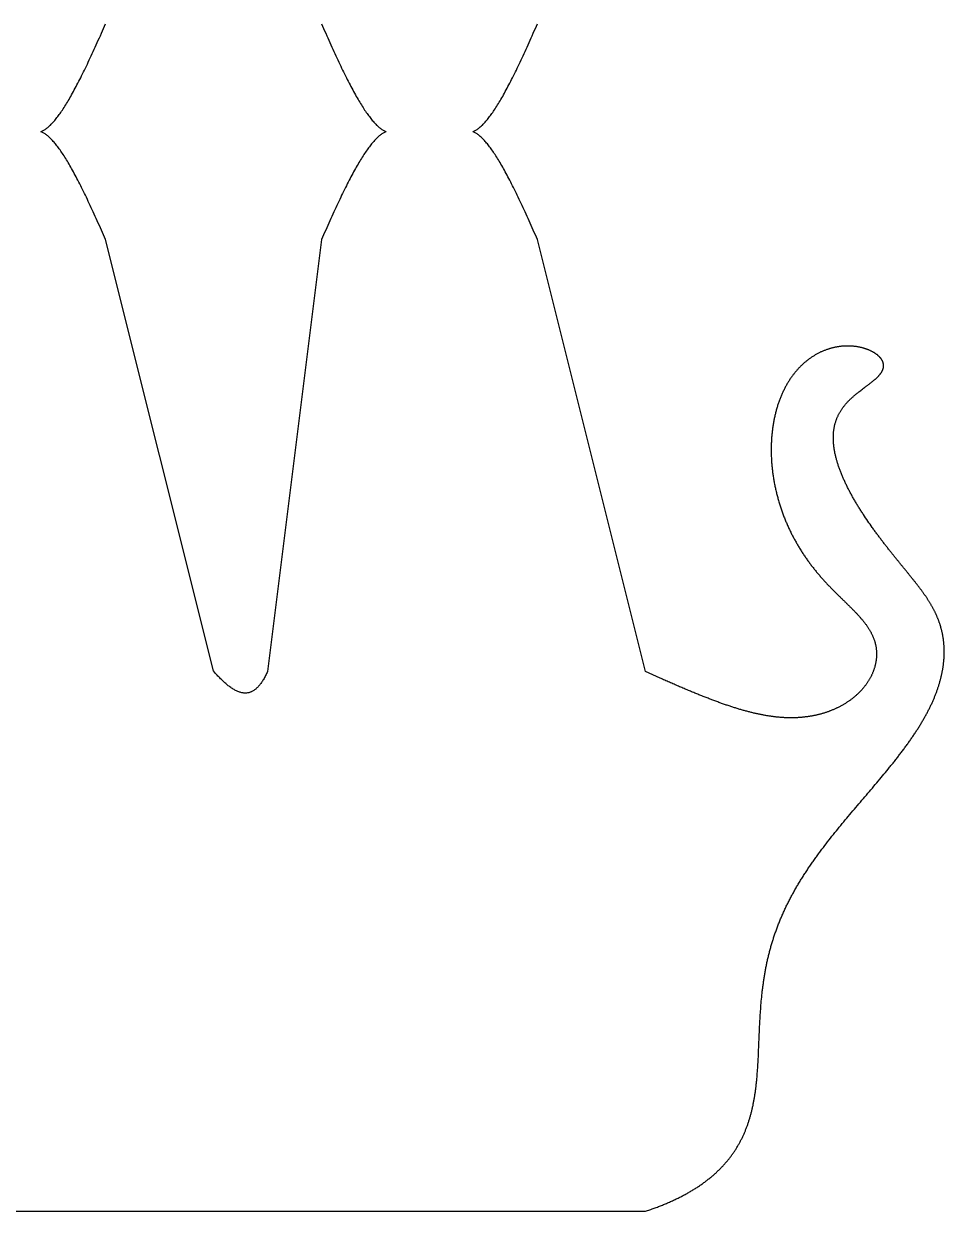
# Model space of a CAD drawing. Header units: millimetres. Extents: x 140 to 310, y 65 to 235.
# Drawn here: x 267.6 to 310.2, y 135.2 to 190.2 of the extents above; entities that cross this region are included whole.
import ezdxf

# ---------------------------------------------------------------- set-up
doc = ezdxf.new("R2010")
doc.units = ezdxf.units.MM
doc.header["$MEASUREMENT"] = 0
doc.layers.get('0').update_dxf_attribs({"lineweight": 0})

msp = doc.modelspace()

# ---------------------------------------------------------------- linework, layer by layer
at = {"color": 18, "lineweight": 25, "true_color": 0x000000}
for p, q in [((276.39, 160.239), (271.396, 180.215)), ((281.396, 180.215), (278.896, 160.215)), ((296.396, 160.215), (291.396, 180.215)), ((246.396, 135.215), (296.396, 135.215))]:
    msp.add_line(p, q, dxfattribs=at)
for points in [[(268.396, 185.215), (268.424, 185.226), (268.452, 185.239), (268.481, 185.252), (268.51, 185.268), (268.539, 185.284), (268.568, 185.302), (268.598, 185.321), (268.628, 185.342), (268.658, 185.364), (268.689, 185.387), (268.719, 185.412), (268.75, 185.438), (268.782, 185.466), (268.813, 185.495), (268.845, 185.525), (268.878, 185.557), (268.91, 185.591), (268.943, 185.626), (268.976, 185.662), (269.01, 185.7), (269.043, 185.739), (269.078, 185.78), (269.112, 185.823), (269.147, 185.867), (269.182, 185.912), (269.217, 185.96), (269.253, 186.008), (269.289, 186.059), (269.325, 186.11), (269.362, 186.164), (269.398, 186.219), (269.436, 186.275), (269.473, 186.333), (269.511, 186.393), (269.549, 186.454), (269.588, 186.517), (269.627, 186.581), (269.666, 186.647), (269.705, 186.714), (269.745, 186.783), (269.785, 186.853), (269.825, 186.925), (269.866, 186.998), (269.907, 187.073), (269.948, 187.149), (269.99, 187.226), (270.031, 187.305), (270.073, 187.385), (270.116, 187.466), (270.158, 187.549), (270.201, 187.633), (270.244, 187.718), (270.288, 187.804), (270.331, 187.892), (270.375, 187.981), (270.419, 188.071), (270.463, 188.162), (270.508, 188.255), (270.553, 188.348), (270.598, 188.443), (270.643, 188.539), (270.688, 188.636), (270.734, 188.734), (270.78, 188.833), (270.826, 188.933), (270.873, 189.034), (270.919, 189.137), (270.966, 189.24), (271.013, 189.344), (271.06, 189.45), (271.108, 189.556), (271.155, 189.663), (271.203, 189.772), (271.251, 189.881), (271.299, 189.992), (271.348, 190.103), (271.396, 190.215)], [(281.396, 190.215), (281.445, 190.103), (281.493, 189.992), (281.541, 189.881), (281.589, 189.772), (281.637, 189.663), (281.685, 189.556), (281.732, 189.45), (281.779, 189.344), (281.826, 189.24), (281.873, 189.137), (281.92, 189.034), (281.966, 188.933), (282.012, 188.833), (282.058, 188.734), (282.104, 188.636), (282.149, 188.539), (282.195, 188.443), (282.24, 188.348), (282.284, 188.255), (282.329, 188.162), (282.373, 188.071), (282.417, 187.981), (282.461, 187.892), (282.505, 187.804), (282.548, 187.718), (282.591, 187.633), (282.634, 187.549), (282.677, 187.466), (282.719, 187.385), (282.761, 187.305), (282.803, 187.226), (282.844, 187.149), (282.885, 187.073), (282.926, 186.998), (282.967, 186.925), (283.007, 186.853), (283.047, 186.783), (283.087, 186.714), (283.127, 186.647), (283.166, 186.581), (283.205, 186.517), (283.243, 186.454), (283.281, 186.393), (283.319, 186.333), (283.357, 186.275), (283.394, 186.219), (283.431, 186.164), (283.468, 186.11), (283.504, 186.059), (283.54, 186.008), (283.575, 185.96), (283.611, 185.912), (283.646, 185.867), (283.68, 185.823), (283.715, 185.78), (283.749, 185.739), (283.783, 185.7), (283.816, 185.662), (283.849, 185.626), (283.882, 185.591), (283.915, 185.557), (283.947, 185.525), (283.979, 185.495), (284.011, 185.466), (284.042, 185.438), (284.073, 185.412), (284.104, 185.387), (284.134, 185.364), (284.165, 185.342), (284.195, 185.321), (284.224, 185.302), (284.254, 185.284), (284.283, 185.268), (284.311, 185.252), (284.34, 185.239), (284.368, 185.226), (284.396, 185.215)], [(288.396, 185.215), (288.424, 185.226), (288.452, 185.239), (288.481, 185.252), (288.51, 185.268), (288.539, 185.284), (288.568, 185.302), (288.598, 185.321), (288.628, 185.342), (288.658, 185.364), (288.689, 185.387), (288.719, 185.412), (288.75, 185.438), (288.782, 185.466), (288.813, 185.495), (288.845, 185.525), (288.878, 185.557), (288.91, 185.591), (288.943, 185.626), (288.976, 185.662), (289.01, 185.7), (289.043, 185.739), (289.078, 185.78), (289.112, 185.823), (289.147, 185.867), (289.182, 185.912), (289.217, 185.96), (289.253, 186.008), (289.289, 186.059), (289.325, 186.11), (289.362, 186.164), (289.398, 186.219), (289.436, 186.275), (289.473, 186.333), (289.511, 186.393), (289.549, 186.454), (289.588, 186.517), (289.627, 186.581), (289.666, 186.647), (289.705, 186.714), (289.745, 186.783), (289.785, 186.853), (289.825, 186.925), (289.866, 186.998), (289.907, 187.073), (289.948, 187.149), (289.99, 187.226), (290.031, 187.305), (290.073, 187.385), (290.116, 187.466), (290.158, 187.549), (290.201, 187.633), (290.244, 187.718), (290.288, 187.804), (290.331, 187.892), (290.375, 187.981), (290.419, 188.071), (290.463, 188.162), (290.508, 188.255), (290.553, 188.348), (290.598, 188.443), (290.643, 188.539), (290.688, 188.636), (290.734, 188.734), (290.78, 188.833), (290.826, 188.933), (290.873, 189.034), (290.919, 189.137), (290.966, 189.24), (291.013, 189.344), (291.06, 189.45), (291.108, 189.556), (291.155, 189.663), (291.203, 189.772), (291.251, 189.881), (291.299, 189.992), (291.348, 190.103), (291.396, 190.215)], [(271.396, 180.215), (271.348, 180.328), (271.299, 180.439), (271.251, 180.55), (271.203, 180.659), (271.155, 180.767), (271.108, 180.875), (271.06, 180.981), (271.013, 181.086), (270.966, 181.191), (270.919, 181.294), (270.873, 181.396), (270.826, 181.498), (270.78, 181.598), (270.734, 181.697), (270.688, 181.795), (270.643, 181.892), (270.598, 181.988), (270.553, 182.083), (270.508, 182.176), (270.463, 182.269), (270.419, 182.36), (270.375, 182.45), (270.331, 182.539), (270.288, 182.627), (270.244, 182.713), (270.201, 182.798), (270.158, 182.882), (270.116, 182.965), (270.073, 183.046), (270.031, 183.126), (269.99, 183.205), (269.948, 183.282), (269.907, 183.358), (269.866, 183.433), (269.825, 183.506), (269.785, 183.577), (269.745, 183.648), (269.705, 183.716), (269.666, 183.784), (269.627, 183.85), (269.588, 183.914), (269.549, 183.977), (269.511, 184.038), (269.473, 184.097), (269.436, 184.155), (269.398, 184.212), (269.362, 184.267), (269.325, 184.32), (269.289, 184.372), (269.253, 184.422), (269.217, 184.471), (269.182, 184.518), (269.147, 184.564), (269.112, 184.608), (269.078, 184.65), (269.043, 184.691), (269.01, 184.731), (268.976, 184.769), (268.943, 184.805), (268.91, 184.84), (268.878, 184.874), (268.845, 184.905), (268.813, 184.936), (268.782, 184.965), (268.75, 184.993), (268.719, 185.019), (268.689, 185.044), (268.658, 185.067), (268.628, 185.089), (268.598, 185.11), (268.568, 185.129), (268.539, 185.147), (268.51, 185.163), (268.481, 185.178), (268.452, 185.192), (268.424, 185.204), (268.396, 185.215)], [(284.396, 185.215), (284.368, 185.204), (284.34, 185.192), (284.311, 185.178), (284.283, 185.163), (284.254, 185.147), (284.224, 185.129), (284.195, 185.11), (284.165, 185.089), (284.134, 185.067), (284.104, 185.044), (284.073, 185.019), (284.042, 184.993), (284.011, 184.965), (283.979, 184.936), (283.947, 184.905), (283.915, 184.874), (283.882, 184.84), (283.849, 184.805), (283.816, 184.769), (283.783, 184.731), (283.749, 184.691), (283.715, 184.65), (283.68, 184.608), (283.646, 184.564), (283.611, 184.518), (283.575, 184.471), (283.54, 184.422), (283.504, 184.372), (283.468, 184.32), (283.431, 184.267), (283.394, 184.212), (283.357, 184.155), (283.319, 184.097), (283.281, 184.038), (283.243, 183.977), (283.205, 183.914), (283.166, 183.85), (283.127, 183.784), (283.087, 183.716), (283.047, 183.648), (283.007, 183.577), (282.967, 183.506), (282.926, 183.433), (282.885, 183.358), (282.844, 183.282), (282.803, 183.205), (282.761, 183.126), (282.719, 183.046), (282.677, 182.965), (282.634, 182.882), (282.591, 182.798), (282.548, 182.713), (282.505, 182.627), (282.461, 182.539), (282.417, 182.45), (282.373, 182.36), (282.329, 182.269), (282.284, 182.176), (282.24, 182.083), (282.195, 181.988), (282.149, 181.892), (282.104, 181.795), (282.058, 181.697), (282.012, 181.598), (281.966, 181.498), (281.92, 181.396), (281.873, 181.294), (281.826, 181.191), (281.779, 181.086), (281.732, 180.981), (281.685, 180.875), (281.637, 180.767), (281.589, 180.659), (281.541, 180.55), (281.493, 180.439), (281.445, 180.328), (281.396, 180.215)], [(291.396, 180.215), (291.348, 180.328), (291.299, 180.439), (291.251, 180.55), (291.203, 180.659), (291.155, 180.767), (291.108, 180.875), (291.06, 180.981), (291.013, 181.086), (290.966, 181.191), (290.919, 181.294), (290.873, 181.396), (290.826, 181.498), (290.78, 181.598), (290.734, 181.697), (290.688, 181.795), (290.643, 181.892), (290.598, 181.988), (290.553, 182.083), (290.508, 182.176), (290.463, 182.269), (290.419, 182.36), (290.375, 182.45), (290.331, 182.539), (290.288, 182.627), (290.244, 182.713), (290.201, 182.798), (290.158, 182.882), (290.116, 182.965), (290.073, 183.046), (290.031, 183.126), (289.99, 183.205), (289.948, 183.282), (289.907, 183.358), (289.866, 183.433), (289.825, 183.506), (289.785, 183.577), (289.745, 183.648), (289.705, 183.716), (289.666, 183.784), (289.627, 183.85), (289.588, 183.914), (289.549, 183.977), (289.511, 184.038), (289.473, 184.097), (289.436, 184.155), (289.398, 184.212), (289.362, 184.267), (289.325, 184.32), (289.289, 184.372), (289.253, 184.422), (289.217, 184.471), (289.182, 184.518), (289.147, 184.564), (289.112, 184.608), (289.078, 184.65), (289.043, 184.691), (289.01, 184.731), (288.976, 184.769), (288.943, 184.805), (288.91, 184.84), (288.878, 184.874), (288.845, 184.905), (288.813, 184.936), (288.782, 184.965), (288.75, 184.993), (288.719, 185.019), (288.689, 185.044), (288.658, 185.067), (288.628, 185.089), (288.598, 185.11), (288.568, 185.129), (288.539, 185.147), (288.51, 185.163), (288.481, 185.178), (288.452, 185.192), (288.424, 185.204), (288.396, 185.215)], [(296.396, 135.215), (296.448, 135.232), (296.499, 135.25), (296.55, 135.267), (296.601, 135.284), (296.651, 135.302), (296.701, 135.32), (296.751, 135.337), (296.801, 135.355), (296.85, 135.373), (296.899, 135.392), (296.948, 135.41), (296.996, 135.428), (297.045, 135.447), (297.092, 135.466), (297.14, 135.485), (297.188, 135.504), (297.235, 135.523), (297.281, 135.542), (297.328, 135.561), (297.374, 135.581), (297.42, 135.601), (297.466, 135.62), (297.512, 135.64), (297.557, 135.66), (297.602, 135.68), (297.646, 135.701), (297.691, 135.721), (297.735, 135.742), (297.779, 135.762), (297.822, 135.783), (297.865, 135.804), (297.908, 135.825), (297.951, 135.846), (297.993, 135.867), (298.036, 135.889), (298.077, 135.91), (298.119, 135.932), (298.16, 135.954), (298.201, 135.976), (298.242, 135.998), (298.283, 136.02), (298.323, 136.042), (298.363, 136.065), (298.403, 136.088), (298.442, 136.11), (298.481, 136.133), (298.52, 136.156), (298.559, 136.179), (298.597, 136.202), (298.635, 136.226), (298.673, 136.249), (298.71, 136.273), (298.748, 136.297), (298.784, 136.32), (298.821, 136.344), (298.858, 136.369), (298.894, 136.393), (298.93, 136.417), (298.965, 136.442), (299, 136.466), (299.036, 136.491), (299.07, 136.516), (299.105, 136.541), (299.139, 136.566), (299.173, 136.592), (299.207, 136.617), (299.24, 136.642), (299.273, 136.668), (299.306, 136.694), (299.339, 136.72), (299.371, 136.746), (299.403, 136.772), (299.435, 136.798), (299.467, 136.825), (299.498, 136.851), (299.529, 136.878), (299.56, 136.905), (299.59, 136.932), (299.62, 136.959), (299.65, 136.986), (299.68, 137.013), (299.709, 137.041), (299.738, 137.068), (299.767, 137.096), (299.796, 137.124), (299.824, 137.152), (299.852, 137.18), (299.88, 137.208), (299.908, 137.236), (299.935, 137.265), (299.962, 137.293), (299.989, 137.322), (300.015, 137.351), (300.042, 137.38), (300.068, 137.409), (300.093, 137.438), (300.119, 137.467), (300.144, 137.497), (300.169, 137.526), (300.194, 137.556), (300.218, 137.586), (300.242, 137.616), (300.266, 137.646), (300.29, 137.676), (300.313, 137.706), (300.336, 137.737), (300.359, 137.767), (300.382, 137.798), (300.404, 137.829), (300.427, 137.86), (300.449, 137.891), (300.47, 137.922), (300.492, 137.953), (300.513, 137.984), (300.534, 138.016), (300.554, 138.048), (300.575, 138.079), (300.595, 138.111), (300.615, 138.143), (300.635, 138.175), (300.654, 138.208), (300.673, 138.24), (300.692, 138.272), (300.711, 138.305), (300.73, 138.338), (300.748, 138.371), (300.766, 138.404), (300.784, 138.437), (300.801, 138.47), (300.819, 138.503), (300.836, 138.537), (300.853, 138.57), (300.869, 138.604), (300.886, 138.638), (300.902, 138.671), (300.918, 138.705), (300.934, 138.74), (300.949, 138.774), (300.964, 138.808), (300.979, 138.843), (300.994, 138.877), (301.009, 138.912), (301.023, 138.947), (301.037, 138.982), (301.051, 139.017), (301.065, 139.052), (301.079, 139.087), (301.092, 139.123), (301.105, 139.158), (301.118, 139.194), (301.131, 139.229), (301.143, 139.265), (301.155, 139.301), (301.168, 139.337), (301.179, 139.373), (301.191, 139.41), (301.203, 139.446), (301.214, 139.482), (301.225, 139.519), (301.236, 139.556), (301.246, 139.593), (301.257, 139.629), (301.267, 139.667), (301.277, 139.704), (301.287, 139.741), (301.297, 139.778), (301.307, 139.816), (301.316, 139.853), (301.325, 139.891), (301.334, 139.929), (301.343, 139.966), (301.352, 140.004), (301.36, 140.042), (301.368, 140.081), (301.377, 140.119), (301.384, 140.157), (301.392, 140.196), (301.4, 140.234), (301.407, 140.273), (301.415, 140.312), (301.422, 140.351), (301.429, 140.39), (301.436, 140.429), (301.442, 140.468), (301.449, 140.507), (301.455, 140.546), (301.462, 140.586), (301.468, 140.625), (301.474, 140.665), (301.479, 140.705), (301.485, 140.745), (301.491, 140.784), (301.496, 140.824), (301.501, 140.865), (301.507, 140.905), (301.512, 140.945), (301.516, 140.985), (301.521, 141.026), (301.526, 141.066), (301.53, 141.107), (301.535, 141.148), (301.539, 141.188), (301.543, 141.229), (301.547, 141.27), (301.551, 141.311), (301.555, 141.352), (301.563, 141.435), (301.57, 141.518), (301.577, 141.601), (301.583, 141.685), (301.589, 141.768), (301.595, 141.852), (301.6, 141.937), (301.605, 142.022), (301.61, 142.107), (301.615, 142.192), (301.619, 142.277), (301.624, 142.363), (301.628, 142.449), (301.632, 142.536), (301.636, 142.622), (301.639, 142.709), (301.643, 142.796), (301.647, 142.884), (301.65, 142.971), (301.654, 143.059), (301.657, 143.147), (301.661, 143.235), (301.665, 143.324), (301.668, 143.412), (301.672, 143.501), (301.676, 143.59), (301.68, 143.68), (301.684, 143.769), (301.689, 143.859), (301.693, 143.948), (301.698, 144.038), (301.703, 144.128), (301.708, 144.219), (301.714, 144.309), (301.72, 144.4), (301.726, 144.49), (301.732, 144.581), (301.739, 144.672), (301.746, 144.763), (301.754, 144.854), (301.762, 144.945), (301.771, 145.037), (301.779, 145.128), (301.789, 145.22), (301.799, 145.311), (301.809, 145.403), (301.814, 145.449), (301.82, 145.494), (301.825, 145.54), (301.831, 145.586), (301.837, 145.632), (301.843, 145.678), (301.849, 145.724), (301.856, 145.77), (301.862, 145.816), (301.869, 145.862), (301.876, 145.908), (301.883, 145.954), (301.89, 146), (301.897, 146.046), (301.904, 146.092), (301.912, 146.138), (301.92, 146.184), (301.927, 146.23), (301.935, 146.276), (301.944, 146.322), (301.952, 146.368), (301.961, 146.414), (301.969, 146.46), (301.978, 146.506), (301.987, 146.552), (301.997, 146.598), (302.006, 146.644), (302.016, 146.69), (302.025, 146.737), (302.035, 146.783), (302.046, 146.829), (302.056, 146.875), (302.067, 146.921), (302.077, 146.967), (302.088, 147.013), (302.099, 147.059), (302.111, 147.105), (302.122, 147.151), (302.134, 147.197), (302.146, 147.243), (302.158, 147.289), (302.17, 147.335), (302.183, 147.381), (302.195, 147.427), (302.208, 147.473), (302.221, 147.519), (302.235, 147.564), (302.248, 147.61), (302.262, 147.656), (302.276, 147.702), (302.29, 147.748), (302.304, 147.794), (302.319, 147.84), (302.333, 147.885), (302.348, 147.931), (302.364, 147.977), (302.379, 148.023), (302.395, 148.069), (302.41, 148.114), (302.427, 148.16), (302.443, 148.206), (302.459, 148.251), (302.476, 148.297), (302.493, 148.343), (302.51, 148.388), (302.527, 148.434), (302.545, 148.479), (302.563, 148.525), (302.581, 148.57), (302.599, 148.616), (302.617, 148.661), (302.636, 148.707), (302.655, 148.752), (302.674, 148.798), (302.693, 148.843), (302.713, 148.888), (302.732, 148.934), (302.752, 148.979), (302.772, 149.024), (302.793, 149.069), (302.813, 149.115), (302.834, 149.16), (302.855, 149.205), (302.876, 149.25), (302.898, 149.295), (302.92, 149.34), (302.941, 149.385), (302.964, 149.43), (302.986, 149.475), (303.008, 149.52), (303.031, 149.565), (303.054, 149.61), (303.077, 149.655), (303.101, 149.7), (303.124, 149.745), (303.148, 149.789), (303.172, 149.834), (303.196, 149.879), (303.221, 149.923), (303.245, 149.968), (303.27, 150.013), (303.295, 150.057), (303.32, 150.102), (303.345, 150.146), (303.371, 150.191), (303.397, 150.235), (303.423, 150.28), (303.449, 150.324), (303.475, 150.368), (303.502, 150.413), (303.529, 150.457), (303.556, 150.501), (303.583, 150.545), (303.61, 150.589), (303.638, 150.633), (303.665, 150.678), (303.693, 150.722), (303.721, 150.766), (303.749, 150.81), (303.778, 150.854), (303.806, 150.897), (303.835, 150.941), (303.864, 150.985), (303.893, 151.029), (303.922, 151.073), (303.951, 151.116), (303.981, 151.16), (304.011, 151.204), (304.041, 151.247), (304.071, 151.291), (304.101, 151.335), (304.131, 151.378), (304.162, 151.422), (304.192, 151.465), (304.223, 151.508), (304.254, 151.552), (304.285, 151.595), (304.316, 151.638), (304.347, 151.682), (304.379, 151.725), (304.41, 151.768), (304.442, 151.811), (304.474, 151.854), (304.506, 151.897), (304.57, 151.983), (304.635, 152.069), (304.7, 152.155), (304.766, 152.24), (304.832, 152.326), (304.899, 152.411), (304.966, 152.496), (305.033, 152.581), (305.1, 152.666), (305.168, 152.751), (305.236, 152.835), (305.305, 152.919), (305.374, 153.004), (305.442, 153.088), (305.512, 153.172), (305.581, 153.255), (305.65, 153.339), (305.72, 153.422), (305.79, 153.506), (305.86, 153.589), (305.93, 153.672), (306, 153.755), (306.07, 153.837), (306.14, 153.92), (306.21, 154.002), (306.28, 154.085), (306.35, 154.167), (306.42, 154.249), (306.489, 154.331), (306.559, 154.412), (306.628, 154.494), (306.698, 154.575), (306.767, 154.656), (306.836, 154.737), (306.905, 154.818), (306.973, 154.899), (307.041, 154.98), (307.109, 155.06), (307.177, 155.14), (307.244, 155.221), (307.311, 155.301), (307.377, 155.38), (307.443, 155.46), (307.509, 155.54), (307.574, 155.619), (307.638, 155.698), (307.671, 155.738), (307.703, 155.777), (307.735, 155.817), (307.766, 155.856), (307.798, 155.896), (307.83, 155.935), (307.861, 155.974), (307.892, 156.014), (307.923, 156.053), (307.954, 156.092), (307.985, 156.131), (308.016, 156.17), (308.046, 156.209), (308.077, 156.249), (308.107, 156.288), (308.137, 156.326), (308.167, 156.365), (308.196, 156.404), (308.226, 156.443), (308.255, 156.482), (308.285, 156.521), (308.314, 156.559), (308.343, 156.598), (308.371, 156.637), (308.4, 156.675), (308.428, 156.714), (308.456, 156.752), (308.484, 156.791), (308.512, 156.829), (308.54, 156.867), (308.567, 156.906), (308.594, 156.944), (308.622, 156.982), (308.648, 157.02), (308.675, 157.059), (308.702, 157.097), (308.728, 157.135), (308.754, 157.173), (308.78, 157.211), (308.805, 157.249), (308.831, 157.286), (308.856, 157.324), (308.881, 157.362), (308.906, 157.4), (308.931, 157.437), (308.955, 157.475), (308.979, 157.513), (309.003, 157.55), (309.027, 157.588), (309.051, 157.625), (309.074, 157.662), (309.097, 157.7), (309.12, 157.737), (309.143, 157.774), (309.165, 157.811), (309.187, 157.848), (309.209, 157.885), (309.231, 157.922), (309.252, 157.959), (309.274, 157.996), (309.295, 158.033), (309.316, 158.07), (309.336, 158.107), (309.357, 158.143), (309.377, 158.18), (309.397, 158.216), (309.416, 158.253), (309.436, 158.289), (309.455, 158.326), (309.474, 158.362), (309.493, 158.398), (309.511, 158.434), (309.529, 158.47), (309.548, 158.507), (309.565, 158.543), (309.583, 158.578), (309.6, 158.614), (309.617, 158.65), (309.634, 158.686), (309.651, 158.722), (309.667, 158.757), (309.683, 158.793), (309.699, 158.828), (309.714, 158.864), (309.73, 158.899), (309.745, 158.934), (309.76, 158.969), (309.775, 159.004), (309.789, 159.04), (309.803, 159.075), (309.817, 159.109), (309.831, 159.144), (309.844, 159.179), (309.857, 159.214), (309.87, 159.248), (309.883, 159.283), (309.896, 159.317), (309.908, 159.352), (309.92, 159.386), (309.932, 159.42), (309.943, 159.454), (309.954, 159.488), (309.965, 159.522), (309.976, 159.556), (309.987, 159.59), (309.997, 159.624), (310.007, 159.657), (310.017, 159.691), (310.027, 159.724), (310.036, 159.758), (310.046, 159.791), (310.054, 159.824), (310.063, 159.857), (310.072, 159.891), (310.08, 159.923), (310.088, 159.956), (310.096, 159.989), (310.103, 160.022), (310.111, 160.054), (310.118, 160.087), (310.125, 160.119), (310.132, 160.152), (310.138, 160.184), (310.144, 160.216), (310.15, 160.248), (310.156, 160.28), (310.162, 160.312), (310.167, 160.344), (310.172, 160.375), (310.177, 160.407), (310.182, 160.438), (310.186, 160.47), (310.191, 160.501), (310.195, 160.532), (310.198, 160.563), (310.202, 160.594), (310.206, 160.625), (310.209, 160.656), (310.212, 160.686), (310.215, 160.717), (310.217, 160.747), (310.22, 160.778), (310.222, 160.808), (310.224, 160.838), (310.226, 160.868), (310.227, 160.898), (310.229, 160.928), (310.23, 160.958), (310.231, 160.988), (310.232, 161.017), (310.232, 161.047), (310.233, 161.076), (310.233, 161.105), (310.233, 161.134), (310.233, 161.163), (310.232, 161.192), (310.232, 161.221), (310.231, 161.25), (310.23, 161.279), (310.229, 161.307), (310.228, 161.336), (310.226, 161.364), (310.225, 161.392), (310.223, 161.42), (310.221, 161.448), (310.219, 161.476), (310.216, 161.504), (310.214, 161.532), (310.211, 161.559), (310.208, 161.587), (310.205, 161.614), (310.202, 161.641), (310.198, 161.669), (310.195, 161.696), (310.191, 161.723), (310.187, 161.75), (310.183, 161.776), (310.179, 161.803), (310.174, 161.83), (310.17, 161.856), (310.165, 161.883), (310.16, 161.909), (310.155, 161.935), (310.15, 161.961), (310.145, 161.987), (310.139, 162.013), (310.133, 162.039), (310.127, 162.065), (310.121, 162.091), (310.115, 162.116), (310.109, 162.142), (310.102, 162.167), (310.096, 162.192), (310.089, 162.218), (310.082, 162.243), (310.075, 162.268), (310.068, 162.293), (310.06, 162.318), (310.053, 162.342), (310.045, 162.367), (310.037, 162.392), (310.029, 162.416), (310.021, 162.441), (310.013, 162.465), (310.004, 162.49), (309.996, 162.514), (309.987, 162.538), (309.978, 162.562), (309.969, 162.586), (309.96, 162.61), (309.951, 162.634), (309.942, 162.658), (309.932, 162.682), (309.922, 162.705), (309.912, 162.729), (309.902, 162.753), (309.892, 162.776), (309.882, 162.8), (309.872, 162.823), (309.861, 162.847), (309.85, 162.87), (309.839, 162.893), (309.829, 162.917), (309.817, 162.94), (309.806, 162.963), (309.795, 162.986), (309.783, 163.009), (309.772, 163.032), (309.76, 163.055), (309.748, 163.078), (309.736, 163.101), (309.724, 163.124), (309.711, 163.147), (309.699, 163.17), (309.686, 163.193), (309.673, 163.216), (309.66, 163.239), (309.647, 163.262), (309.634, 163.284), (309.621, 163.307), (309.607, 163.33), (309.594, 163.353), (309.58, 163.376), (309.566, 163.399), (309.552, 163.421), (309.538, 163.444), (309.524, 163.467), (309.509, 163.49), (309.495, 163.513), (309.48, 163.535), (309.465, 163.558), (309.45, 163.581), (309.435, 163.604), (309.42, 163.627), (309.405, 163.65), (309.389, 163.673), (309.373, 163.696), (309.358, 163.719), (309.342, 163.742), (309.326, 163.765), (309.309, 163.788), (309.293, 163.812), (309.277, 163.835), (309.26, 163.858), (309.243, 163.882), (309.226, 163.905), (309.209, 163.928), (309.192, 163.952), (309.175, 163.975), (309.157, 163.999), (309.14, 164.023), (309.122, 164.046), (309.104, 164.07), (309.086, 164.094), (309.068, 164.118), (309.05, 164.142), (309.031, 164.166), (309.013, 164.19), (308.994, 164.215), (308.975, 164.239), (308.956, 164.264), (308.937, 164.288), (308.918, 164.313), (308.899, 164.337), (308.879, 164.362), (308.86, 164.387), (308.84, 164.412), (308.82, 164.437), (308.8, 164.462), (308.78, 164.488), (308.76, 164.513), (308.739, 164.539), (308.719, 164.564), (308.698, 164.59), (308.677, 164.616), (308.657, 164.642), (308.636, 164.668), (308.614, 164.694), (308.593, 164.72), (308.572, 164.747), (308.55, 164.773), (308.529, 164.8), (308.507, 164.827), (308.485, 164.854), (308.463, 164.881), (308.441, 164.908), (308.418, 164.935), (308.396, 164.963), (308.374, 164.99), (308.351, 165.018), (308.328, 165.046), (308.305, 165.074), (308.283, 165.102), (308.259, 165.13), (308.236, 165.159), (308.213, 165.187), (308.19, 165.216), (308.166, 165.245), (308.143, 165.274), (308.119, 165.303), (308.095, 165.333), (308.071, 165.362), (308.047, 165.392), (308.023, 165.422), (307.999, 165.451), (307.975, 165.482), (307.95, 165.512), (307.926, 165.542), (307.901, 165.573), (307.877, 165.603), (307.852, 165.634), (307.827, 165.665), (307.802, 165.696), (307.777, 165.728), (307.752, 165.759), (307.727, 165.791), (307.702, 165.823), (307.677, 165.855), (307.651, 165.887), (307.626, 165.919), (307.601, 165.952), (307.575, 165.984), (307.55, 166.017), (307.524, 166.05), (307.498, 166.083), (307.473, 166.116), (307.447, 166.149), (307.421, 166.183), (307.395, 166.217), (307.369, 166.251), (307.343, 166.284), (307.317, 166.319), (307.291, 166.353), (307.265, 166.387), (307.239, 166.422), (307.213, 166.457), (307.187, 166.492), (307.161, 166.527), (307.135, 166.562), (307.109, 166.597), (307.083, 166.632), (307.057, 166.668), (307.031, 166.704), (307.005, 166.74), (306.979, 166.776), (306.953, 166.812), (306.927, 166.848), (306.9, 166.884), (306.849, 166.958), (306.797, 167.031), (306.745, 167.105), (306.694, 167.18), (306.642, 167.255), (306.592, 167.33), (306.541, 167.406), (306.491, 167.483), (306.466, 167.521), (306.441, 167.559), (306.416, 167.598), (306.391, 167.636), (306.366, 167.675), (306.342, 167.713), (306.318, 167.752), (306.293, 167.791), (306.269, 167.83), (306.245, 167.869), (306.221, 167.908), (306.198, 167.947), (306.174, 167.986), (306.151, 168.025), (306.127, 168.065), (306.104, 168.104), (306.081, 168.143), (306.058, 168.183), (306.036, 168.222), (306.013, 168.261), (305.991, 168.301), (305.969, 168.341), (305.947, 168.38), (305.925, 168.42), (305.904, 168.459), (305.882, 168.499), (305.861, 168.539), (305.84, 168.578), (305.819, 168.618), (305.799, 168.658), (305.779, 168.697), (305.759, 168.737), (305.739, 168.777), (305.719, 168.816), (305.7, 168.856), (305.681, 168.896), (305.662, 168.935), (305.643, 168.975), (305.625, 169.014), (305.607, 169.054), (305.589, 169.093), (305.571, 169.133), (305.554, 169.172), (305.537, 169.212), (305.52, 169.251), (305.503, 169.29), (305.487, 169.33), (305.471, 169.369), (305.455, 169.408), (305.44, 169.447), (305.425, 169.486), (305.41, 169.525), (305.396, 169.564), (305.382, 169.603), (305.368, 169.642), (305.354, 169.68), (305.341, 169.719), (305.328, 169.757), (305.315, 169.796), (305.303, 169.834), (305.291, 169.872), (305.28, 169.911), (305.268, 169.949), (305.257, 169.987), (305.247, 170.024), (305.237, 170.062), (305.227, 170.1), (305.217, 170.137), (305.208, 170.175), (305.199, 170.212), (305.19, 170.249), (305.182, 170.286), (305.174, 170.323), (305.167, 170.359), (305.16, 170.396), (305.153, 170.433), (305.147, 170.469), (305.141, 170.505), (305.135, 170.541), (305.13, 170.577), (305.125, 170.613), (305.121, 170.648), (305.117, 170.684), (305.113, 170.719), (305.11, 170.754), (305.107, 170.789), (305.104, 170.824), (305.102, 170.858), (305.1, 170.893), (305.099, 170.927), (305.098, 170.961), (305.097, 170.995), (305.097, 171.029), (305.097, 171.062), (305.097, 171.096), (305.098, 171.129), (305.099, 171.162), (305.101, 171.195), (305.103, 171.227), (305.105, 171.26), (305.108, 171.292), (305.111, 171.324), (305.115, 171.356), (305.119, 171.387), (305.123, 171.419), (305.128, 171.45), (305.133, 171.481), (305.139, 171.512), (305.145, 171.542), (305.151, 171.573), (305.158, 171.603), (305.165, 171.633), (305.172, 171.663), (305.18, 171.692), (305.188, 171.722), (305.196, 171.751), (305.205, 171.78), (305.215, 171.809), (305.224, 171.837), (305.234, 171.865), (305.244, 171.893), (305.255, 171.921), (305.266, 171.949), (305.278, 171.976), (305.289, 172.004), (305.301, 172.031), (305.314, 172.057), (305.327, 172.084), (305.34, 172.11), (305.353, 172.136), (305.367, 172.162), (305.381, 172.188), (305.395, 172.214), (305.41, 172.239), (305.425, 172.264), (305.44, 172.289), (305.456, 172.313), (305.472, 172.338), (305.488, 172.362), (305.504, 172.386), (305.521, 172.41), (305.538, 172.434), (305.555, 172.457), (305.573, 172.48), (305.59, 172.503), (305.608, 172.526), (305.627, 172.549), (305.645, 172.571), (305.664, 172.593), (305.683, 172.615), (305.702, 172.637), (305.721, 172.659), (305.741, 172.68), (305.76, 172.702), (305.78, 172.723), (305.8, 172.744), (305.821, 172.764), (305.841, 172.785), (305.862, 172.805), (305.883, 172.825), (305.903, 172.845), (305.925, 172.865), (305.946, 172.885), (305.967, 172.905), (305.988, 172.924), (306.01, 172.943), (306.032, 172.962), (306.053, 172.981), (306.075, 173), (306.097, 173.019), (306.119, 173.037), (306.141, 173.055), (306.163, 173.073), (306.185, 173.092), (306.207, 173.109), (306.23, 173.127), (306.274, 173.162), (306.318, 173.197), (306.363, 173.231), (306.407, 173.265), (306.451, 173.298), (306.495, 173.331), (306.539, 173.364), (306.56, 173.38), (306.582, 173.396), (306.603, 173.412), (306.624, 173.428), (306.646, 173.444), (306.667, 173.459), (306.687, 173.475), (306.708, 173.49), (306.729, 173.506), (306.749, 173.521), (306.769, 173.537), (306.79, 173.552), (306.809, 173.567), (306.829, 173.583), (306.849, 173.598), (306.868, 173.613), (306.887, 173.628), (306.906, 173.643), (306.924, 173.658), (306.943, 173.673), (306.961, 173.688), (306.979, 173.702), (306.996, 173.717), (307.013, 173.732), (307.03, 173.747), (307.047, 173.761), (307.064, 173.776), (307.08, 173.791), (307.096, 173.805), (307.111, 173.82), (307.127, 173.835), (307.141, 173.849), (307.156, 173.864), (307.17, 173.878), (307.184, 173.893), (307.198, 173.907), (307.211, 173.922), (307.224, 173.936), (307.236, 173.951), (307.249, 173.965), (307.26, 173.98), (307.272, 173.994), (307.283, 174.009), (307.293, 174.023), (307.304, 174.038), (307.313, 174.052), (307.323, 174.067), (307.332, 174.081), (307.341, 174.095), (307.349, 174.11), (307.357, 174.124), (307.364, 174.139), (307.371, 174.153), (307.378, 174.168), (307.384, 174.182), (307.389, 174.197), (307.395, 174.211), (307.4, 174.226), (307.404, 174.24), (307.408, 174.255), (307.412, 174.269), (307.415, 174.284), (307.417, 174.298), (307.419, 174.312), (307.421, 174.327), (307.423, 174.341), (307.423, 174.356), (307.424, 174.37), (307.424, 174.385), (307.423, 174.399), (307.422, 174.413), (307.421, 174.428), (307.419, 174.442), (307.417, 174.456), (307.414, 174.471), (307.411, 174.485), (307.408, 174.499), (307.404, 174.513), (307.399, 174.528), (307.394, 174.542), (307.389, 174.556), (307.383, 174.57), (307.377, 174.584), (307.37, 174.598), (307.363, 174.612), (307.356, 174.626), (307.348, 174.64), (307.339, 174.653), (307.33, 174.667), (307.321, 174.681), (307.312, 174.694), (307.302, 174.708), (307.291, 174.721), (307.28, 174.735), (307.269, 174.748), (307.257, 174.761), (307.245, 174.775), (307.233, 174.788), (307.22, 174.801), (307.207, 174.814), (307.193, 174.826), (307.179, 174.839), (307.164, 174.852), (307.15, 174.864), (307.135, 174.877), (307.119, 174.889), (307.103, 174.901), (307.087, 174.913), (307.07, 174.925), (307.053, 174.937), (307.036, 174.948), (307.018, 174.96), (307, 174.971), (306.982, 174.982), (306.963, 174.994), (306.944, 175.005), (306.925, 175.015), (306.905, 175.026), (306.886, 175.036), (306.865, 175.047), (306.845, 175.057), (306.824, 175.067), (306.803, 175.077), (306.781, 175.086), (306.76, 175.096), (306.738, 175.105), (306.716, 175.114), (306.693, 175.123), (306.67, 175.132), (306.647, 175.14), (306.624, 175.148), (306.6, 175.157), (306.577, 175.164), (306.553, 175.172), (306.528, 175.18), (306.504, 175.187), (306.479, 175.194), (306.454, 175.201), (306.429, 175.207), (306.404, 175.213), (306.378, 175.22), (306.353, 175.225), (306.327, 175.231), (306.3, 175.236), (306.274, 175.242), (306.248, 175.246), (306.221, 175.251), (306.194, 175.255), (306.167, 175.26), (306.14, 175.263), (306.112, 175.267), (306.085, 175.27), (306.057, 175.273), (306.03, 175.276), (306.002, 175.279), (305.974, 175.281), (305.945, 175.283), (305.917, 175.285), (305.889, 175.286), (305.86, 175.287), (305.831, 175.288), (305.803, 175.288), (305.774, 175.289), (305.745, 175.289), (305.716, 175.288), (305.687, 175.288), (305.657, 175.287), (305.628, 175.285), (305.599, 175.284), (305.569, 175.282), (305.54, 175.28), (305.51, 175.277), (305.48, 175.275), (305.451, 175.272), (305.421, 175.268), (305.391, 175.264), (305.361, 175.26), (305.331, 175.256), (305.301, 175.251), (305.271, 175.246), (305.241, 175.241), (305.211, 175.235), (305.181, 175.229), (305.151, 175.223), (305.121, 175.216), (305.091, 175.209), (305.061, 175.202), (305.031, 175.194), (305.001, 175.186), (304.971, 175.178), (304.941, 175.169), (304.911, 175.16), (304.881, 175.151), (304.851, 175.141), (304.821, 175.131), (304.791, 175.121), (304.761, 175.11), (304.731, 175.099), (304.701, 175.088), (304.672, 175.076), (304.642, 175.064), (304.612, 175.052), (304.583, 175.039), (304.553, 175.026), (304.524, 175.013), (304.494, 174.999), (304.465, 174.985), (304.436, 174.97), (304.406, 174.956), (304.377, 174.94), (304.348, 174.925), (304.319, 174.909), (304.29, 174.893), (304.262, 174.876), (304.233, 174.859), (304.204, 174.842), (304.176, 174.825), (304.147, 174.807), (304.119, 174.788), (304.091, 174.77), (304.063, 174.751), (304.035, 174.731), (304.007, 174.712), (303.98, 174.692), (303.952, 174.671), (303.925, 174.651), (303.897, 174.63), (303.87, 174.608), (303.843, 174.587), (303.816, 174.564), (303.79, 174.542), (303.763, 174.519), (303.737, 174.496), (303.71, 174.473), (303.684, 174.449), (303.658, 174.425), (303.633, 174.4), (303.607, 174.375), (303.582, 174.35), (303.556, 174.325), (303.531, 174.299), (303.506, 174.273), (303.481, 174.246), (303.457, 174.22), (303.432, 174.192), (303.408, 174.165), (303.384, 174.137), (303.36, 174.109), (303.337, 174.081), (303.313, 174.052), (303.29, 174.023), (303.267, 173.993), (303.244, 173.964), (303.222, 173.934), (303.199, 173.903), (303.177, 173.873), (303.155, 173.842), (303.133, 173.81), (303.111, 173.779), (303.09, 173.747), (303.069, 173.714), (303.048, 173.682), (303.027, 173.649), (303.007, 173.616), (302.986, 173.582), (302.966, 173.549), (302.947, 173.515), (302.927, 173.48), (302.908, 173.446), (302.889, 173.411), (302.87, 173.376), (302.851, 173.34), (302.833, 173.304), (302.815, 173.268), (302.797, 173.232), (302.779, 173.195), (302.762, 173.158), (302.745, 173.121), (302.728, 173.084), (302.711, 173.046), (302.695, 173.008), (302.679, 172.97), (302.663, 172.932), (302.647, 172.893), (302.632, 172.854), (302.617, 172.815), (302.602, 172.775), (302.587, 172.735), (302.573, 172.695), (302.559, 172.655), (302.545, 172.615), (302.532, 172.574), (302.518, 172.533), (302.505, 172.492), (302.493, 172.451), (302.48, 172.409), (302.468, 172.367), (302.456, 172.325), (302.445, 172.283), (302.434, 172.24), (302.423, 172.198), (302.412, 172.155), (302.401, 172.112), (302.391, 172.069), (302.381, 172.025), (302.372, 171.981), (302.362, 171.938), (302.353, 171.894), (302.345, 171.849), (302.336, 171.805), (302.328, 171.76), (302.32, 171.716), (302.312, 171.671), (302.305, 171.626), (302.298, 171.58), (302.291, 171.535), (302.285, 171.489), (302.279, 171.444), (302.273, 171.398), (302.267, 171.352), (302.262, 171.306), (302.257, 171.259), (302.253, 171.213), (302.248, 171.167), (302.244, 171.12), (302.24, 171.073), (302.237, 171.026), (302.234, 170.979), (302.231, 170.932), (302.228, 170.885), (302.226, 170.837), (302.224, 170.79), (302.222, 170.742), (302.221, 170.695), (302.219, 170.647), (302.219, 170.599), (302.218, 170.551), (302.218, 170.503), (302.218, 170.455), (302.218, 170.407), (302.219, 170.359), (302.22, 170.31), (302.221, 170.262), (302.223, 170.214), (302.224, 170.165), (302.226, 170.117), (302.229, 170.068), (302.232, 170.019), (302.235, 169.971), (302.238, 169.922), (302.241, 169.873), (302.245, 169.825), (302.25, 169.776), (302.254, 169.727), (302.259, 169.678), (302.264, 169.629), (302.269, 169.581), (302.275, 169.532), (302.281, 169.483), (302.287, 169.434), (302.293, 169.385), (302.3, 169.336), (302.307, 169.287), (302.314, 169.239), (302.322, 169.19), (302.33, 169.141), (302.338, 169.092), (302.347, 169.043), (302.355, 168.995), (302.364, 168.946), (302.374, 168.897), (302.383, 168.849), (302.393, 168.8), (302.403, 168.752), (302.414, 168.703), (302.425, 168.655), (302.435, 168.606), (302.447, 168.558), (302.458, 168.51), (302.47, 168.462), (302.482, 168.414), (302.494, 168.366), (302.507, 168.318), (302.52, 168.27), (302.533, 168.222), (302.546, 168.174), (302.56, 168.127), (302.574, 168.079), (302.588, 168.032), (302.602, 167.984), (302.617, 167.937), (302.632, 167.89), (302.647, 167.843), (302.663, 167.796), (302.678, 167.749), (302.694, 167.703), (302.71, 167.656), (302.727, 167.61), (302.743, 167.563), (302.76, 167.517), (302.777, 167.471), (302.795, 167.425), (302.812, 167.38), (302.83, 167.334), (302.848, 167.288), (302.866, 167.243), (302.885, 167.198), (302.904, 167.153), (302.923, 167.108), (302.942, 167.063), (302.961, 167.019), (302.981, 166.974), (303.001, 166.93), (303.021, 166.886), (303.041, 166.842), (303.061, 166.798), (303.082, 166.754), (303.103, 166.711), (303.124, 166.667), (303.145, 166.624), (303.167, 166.581), (303.189, 166.539), (303.21, 166.496), (303.233, 166.454), (303.255, 166.411), (303.277, 166.369), (303.3, 166.328), (303.323, 166.286), (303.346, 166.244), (303.369, 166.203), (303.392, 166.162), (303.416, 166.121), (303.439, 166.081), (303.463, 166.04), (303.487, 166), (303.511, 165.96), (303.536, 165.92), (303.56, 165.88), (303.585, 165.841), (303.61, 165.801), (303.635, 165.762), (303.66, 165.723), (303.685, 165.685), (303.71, 165.646), (303.736, 165.608), (303.761, 165.57), (303.787, 165.532), (303.813, 165.494), (303.839, 165.457), (303.865, 165.42), (303.892, 165.383), (303.918, 165.346), (303.944, 165.309), (303.971, 165.273), (303.998, 165.237), (304.025, 165.201), (304.051, 165.165), (304.078, 165.13), (304.106, 165.094), (304.133, 165.059), (304.16, 165.024), (304.187, 164.99), (304.215, 164.955), (304.242, 164.921), (304.27, 164.887), (304.298, 164.853), (304.325, 164.82), (304.353, 164.786), (304.381, 164.753), (304.409, 164.72), (304.437, 164.687), (304.465, 164.654), (304.493, 164.622), (304.521, 164.59), (304.549, 164.558), (304.577, 164.526), (304.605, 164.495), (304.634, 164.463), (304.662, 164.432), (304.69, 164.401), (304.718, 164.37), (304.747, 164.339), (304.775, 164.309), (304.803, 164.279), (304.832, 164.249), (304.86, 164.219), (304.888, 164.189), (304.916, 164.159), (304.945, 164.13), (304.973, 164.101), (305.001, 164.072), (305.029, 164.043), (305.058, 164.014), (305.086, 163.986), (305.114, 163.957), (305.142, 163.929), (305.17, 163.901), (305.198, 163.873), (305.226, 163.845), (305.254, 163.818), (305.281, 163.79), (305.309, 163.763), (305.337, 163.736), (305.364, 163.709), (305.392, 163.682), (305.419, 163.655), (305.446, 163.628), (305.474, 163.602), (305.501, 163.575), (305.528, 163.549), (305.555, 163.523), (305.581, 163.496), (305.608, 163.47), (305.635, 163.445), (305.661, 163.419), (305.687, 163.393), (305.714, 163.368), (305.74, 163.342), (305.766, 163.317), (305.791, 163.291), (305.817, 163.266), (305.842, 163.241), (305.868, 163.216), (305.893, 163.191), (305.918, 163.166), (305.943, 163.141), (305.968, 163.116), (305.992, 163.091), (306.016, 163.066), (306.04, 163.042), (306.064, 163.017), (306.088, 162.993), (306.112, 162.968), (306.135, 162.944), (306.158, 162.919), (306.181, 162.895), (306.204, 162.87), (306.227, 162.846), (306.249, 162.821), (306.271, 162.797), (306.293, 162.773), (306.315, 162.749), (306.336, 162.724), (306.357, 162.7), (306.378, 162.676), (306.399, 162.651), (306.42, 162.627), (306.44, 162.603), (306.46, 162.579), (306.48, 162.554), (306.499, 162.53), (306.518, 162.506), (306.537, 162.481), (306.556, 162.457), (306.574, 162.433), (306.592, 162.408), (306.61, 162.384), (306.628, 162.359), (306.645, 162.335), (306.662, 162.31), (306.679, 162.286), (306.695, 162.261), (306.712, 162.237), (306.727, 162.212), (306.743, 162.187), (306.758, 162.163), (306.773, 162.138), (306.788, 162.113), (306.802, 162.088), (306.816, 162.063), (306.83, 162.038), (306.843, 162.013), (306.856, 161.988), (306.869, 161.963), (306.882, 161.938), (306.894, 161.913), (306.905, 161.887), (306.917, 161.862), (306.928, 161.836), (306.939, 161.811), (306.949, 161.785), (306.959, 161.76), (306.969, 161.734), (306.978, 161.708), (306.987, 161.682), (306.996, 161.656), (307.004, 161.63), (307.012, 161.604), (307.02, 161.578), (307.027, 161.552), (307.034, 161.526), (307.041, 161.499), (307.047, 161.473), (307.053, 161.446), (307.059, 161.42), (307.064, 161.393), (307.069, 161.367), (307.073, 161.34), (307.077, 161.313), (307.081, 161.286), (307.084, 161.26), (307.087, 161.233), (307.09, 161.206), (307.092, 161.179), (307.094, 161.152), (307.096, 161.124), (307.097, 161.097), (307.098, 161.07), (307.098, 161.043), (307.098, 161.016), (307.098, 160.988), (307.097, 160.961), (307.097, 160.934), (307.095, 160.907), (307.094, 160.879), (307.092, 160.852), (307.089, 160.825), (307.086, 160.797), (307.083, 160.77), (307.08, 160.742), (307.076, 160.715), (307.072, 160.688), (307.067, 160.66), (307.062, 160.633), (307.057, 160.606), (307.052, 160.579), (307.046, 160.551), (307.039, 160.524), (307.033, 160.497), (307.026, 160.47), (307.019, 160.443), (307.011, 160.416), (307.003, 160.389), (306.995, 160.362), (306.986, 160.335), (306.977, 160.308), (306.968, 160.281), (306.958, 160.255), (306.948, 160.228), (306.938, 160.201), (306.927, 160.175), (306.916, 160.149), (306.905, 160.122), (306.894, 160.096), (306.882, 160.07), (306.87, 160.044), (306.857, 160.018), (306.844, 159.992), (306.831, 159.966), (306.818, 159.941), (306.804, 159.915), (306.79, 159.89), (306.776, 159.864), (306.761, 159.839), (306.746, 159.814), (306.731, 159.789), (306.715, 159.764), (306.7, 159.739), (306.684, 159.715), (306.667, 159.69), (306.651, 159.666), (306.634, 159.642), (306.617, 159.618), (306.599, 159.594), (306.581, 159.57), (306.563, 159.547), (306.545, 159.523), (306.527, 159.5), (306.508, 159.476), (306.489, 159.453), (306.47, 159.431), (306.45, 159.408), (306.43, 159.385), (306.41, 159.363), (306.39, 159.341), (306.369, 159.318), (306.349, 159.297), (306.328, 159.275), (306.306, 159.253), (306.285, 159.232), (306.263, 159.21), (306.241, 159.189), (306.219, 159.168), (306.197, 159.148), (306.174, 159.127), (306.152, 159.107), (306.128, 159.086), (306.105, 159.066), (306.082, 159.047), (306.058, 159.027), (306.034, 159.007), (306.01, 158.988), (305.986, 158.969), (305.962, 158.95), (305.937, 158.931), (305.912, 158.913), (305.887, 158.894), (305.862, 158.876), (305.837, 158.858), (305.811, 158.84), (305.785, 158.822), (305.759, 158.805), (305.733, 158.788), (305.707, 158.771), (305.681, 158.754), (305.654, 158.737), (305.627, 158.721), (305.6, 158.704), (305.573, 158.688), (305.546, 158.672), (305.519, 158.657), (305.491, 158.641), (305.463, 158.626), (305.436, 158.611), (305.408, 158.596), (305.379, 158.581), (305.351, 158.567), (305.323, 158.553), (305.294, 158.538), (305.266, 158.525), (305.237, 158.511), (305.208, 158.498), (305.179, 158.484), (305.15, 158.471), (305.12, 158.458), (305.091, 158.446), (305.061, 158.433), (305.032, 158.421), (305.002, 158.409), (304.972, 158.397), (304.942, 158.386), (304.912, 158.374), (304.882, 158.363), (304.851, 158.352), (304.821, 158.341), (304.79, 158.331), (304.76, 158.32), (304.729, 158.31), (304.698, 158.3), (304.667, 158.291), (304.636, 158.281), (304.605, 158.272), (304.574, 158.263), (304.542, 158.254), (304.511, 158.245), (304.479, 158.237), (304.448, 158.228), (304.416, 158.22), (304.384, 158.212), (304.353, 158.205), (304.321, 158.197), (304.289, 158.19), (304.256, 158.183), (304.224, 158.176), (304.192, 158.17), (304.16, 158.163), (304.127, 158.157), (304.095, 158.151), (304.062, 158.145), (304.03, 158.14), (303.997, 158.135), (303.964, 158.129), (303.931, 158.125), (303.898, 158.12), (303.865, 158.115), (303.832, 158.111), (303.799, 158.107), (303.766, 158.103), (303.733, 158.099), (303.699, 158.096), (303.666, 158.093), (303.632, 158.09), (303.599, 158.087), (303.565, 158.084), (303.531, 158.082), (303.498, 158.079), (303.464, 158.077), (303.43, 158.075), (303.396, 158.074), (303.362, 158.072), (303.328, 158.071), (303.293, 158.07), (303.259, 158.069), (303.225, 158.069), (303.19, 158.068), (303.156, 158.068), (303.121, 158.068), (303.087, 158.068), (303.052, 158.069), (303.017, 158.069), (302.982, 158.07), (302.947, 158.071), (302.912, 158.073), (302.877, 158.074), (302.842, 158.076), (302.807, 158.077), (302.772, 158.079), (302.736, 158.082), (302.701, 158.084), (302.665, 158.087), (302.63, 158.089), (302.594, 158.092), (302.558, 158.096), (302.522, 158.099), (302.486, 158.103), (302.45, 158.106), (302.414, 158.11), (302.378, 158.115), (302.342, 158.119), (302.306, 158.124), (302.269, 158.128), (302.233, 158.133), (302.196, 158.139), (302.159, 158.144), (302.122, 158.149), (302.086, 158.155), (302.049, 158.161), (302.012, 158.167), (301.974, 158.174), (301.937, 158.18), (301.9, 158.187), (301.862, 158.194), (301.825, 158.201), (301.787, 158.208), (301.749, 158.215), (301.711, 158.223), (301.673, 158.231), (301.635, 158.239), (301.597, 158.247), (301.559, 158.255), (301.52, 158.264), (301.482, 158.273), (301.443, 158.282), (301.405, 158.291), (301.366, 158.3), (301.327, 158.31), (301.288, 158.319), (301.249, 158.329), (301.209, 158.339), (301.17, 158.349), (301.13, 158.36), (301.091, 158.37), (301.051, 158.381), (301.011, 158.392), (300.971, 158.403), (300.931, 158.414), (300.89, 158.426), (300.85, 158.438), (300.809, 158.449), (300.769, 158.461), (300.728, 158.474), (300.687, 158.486), (300.646, 158.499), (300.604, 158.511), (300.563, 158.524), (300.521, 158.537), (300.48, 158.55), (300.438, 158.564), (300.396, 158.577), (300.354, 158.591), (300.312, 158.605), (300.269, 158.619), (300.227, 158.633), (300.184, 158.648), (300.141, 158.662), (300.098, 158.677), (300.055, 158.692), (300.011, 158.707), (299.968, 158.723), (299.924, 158.738), (299.88, 158.754), (299.836, 158.769), (299.792, 158.785), (299.748, 158.802), (299.703, 158.818), (299.659, 158.834), (299.614, 158.851), (299.569, 158.868), (299.524, 158.885), (299.478, 158.902), (299.433, 158.919), (299.387, 158.936), (299.341, 158.954), (299.295, 158.972), (299.249, 158.99), (299.203, 159.008), (299.156, 159.026), (299.109, 159.044), (299.062, 159.063), (299.015, 159.082), (298.968, 159.101), (298.92, 159.12), (298.872, 159.139), (298.824, 159.158), (298.776, 159.178), (298.728, 159.197), (298.679, 159.217), (298.631, 159.237), (298.582, 159.257), (298.533, 159.278), (298.483, 159.298), (298.434, 159.319), (298.384, 159.339), (298.334, 159.36), (298.284, 159.381), (298.234, 159.403), (298.183, 159.424), (298.133, 159.446), (298.082, 159.467), (298.031, 159.489), (297.979, 159.511), (297.928, 159.533), (297.876, 159.556), (297.824, 159.578), (297.772, 159.601), (297.719, 159.624), (297.667, 159.646), (297.614, 159.67), (297.561, 159.693), (297.507, 159.716), (297.454, 159.74), (297.4, 159.763), (297.346, 159.787), (297.292, 159.811), (297.238, 159.835), (297.183, 159.86), (297.129, 159.884), (297.074, 159.909), (297.018, 159.933), (296.963, 159.958), (296.907, 159.983), (296.851, 160.008), (296.795, 160.034), (296.739, 160.059), (296.682, 160.085), (296.626, 160.111), (296.569, 160.137), (296.511, 160.163), (296.454, 160.189), (296.396, 160.215)], [(278.896, 160.215), (278.874, 160.166), (278.851, 160.117), (278.828, 160.07), (278.805, 160.024), (278.782, 159.979), (278.758, 159.935), (278.735, 159.893), (278.71, 159.851), (278.686, 159.811), (278.662, 159.772), (278.637, 159.734), (278.612, 159.698), (278.587, 159.663), (278.561, 159.628), (278.535, 159.596), (278.509, 159.564), (278.483, 159.534), (278.456, 159.505), (278.429, 159.477), (278.402, 159.451), (278.375, 159.426), (278.347, 159.402), (278.319, 159.38), (278.291, 159.359), (278.263, 159.339), (278.234, 159.321), (278.205, 159.304), (278.175, 159.289), (278.146, 159.275), (278.116, 159.262), (278.086, 159.251), (278.055, 159.241), (278.024, 159.233), (277.993, 159.227), (277.962, 159.221), (277.93, 159.218), (277.898, 159.215), (277.866, 159.215), (277.833, 159.215), (277.8, 159.218), (277.767, 159.221), (277.733, 159.227), (277.7, 159.233), (277.665, 159.241), (277.631, 159.251), (277.596, 159.262), (277.561, 159.274), (277.526, 159.288), (277.49, 159.303), (277.455, 159.32), (277.418, 159.338), (277.382, 159.357), (277.345, 159.378), (277.308, 159.4), (277.271, 159.423), (277.234, 159.448), (277.196, 159.473), (277.158, 159.5), (277.12, 159.529), (277.081, 159.558), (277.042, 159.589), (277.003, 159.621), (276.964, 159.654), (276.925, 159.689), (276.885, 159.724), (276.845, 159.761), (276.805, 159.799), (276.764, 159.838), (276.724, 159.878), (276.683, 159.919), (276.642, 159.962), (276.6, 160.005), (276.559, 160.05), (276.517, 160.095), (276.475, 160.142), (276.433, 160.19), (276.39, 160.239)]]:
    msp.add_lwpolyline(points, dxfattribs=at)

doc.saveas('drawing.dxf')
